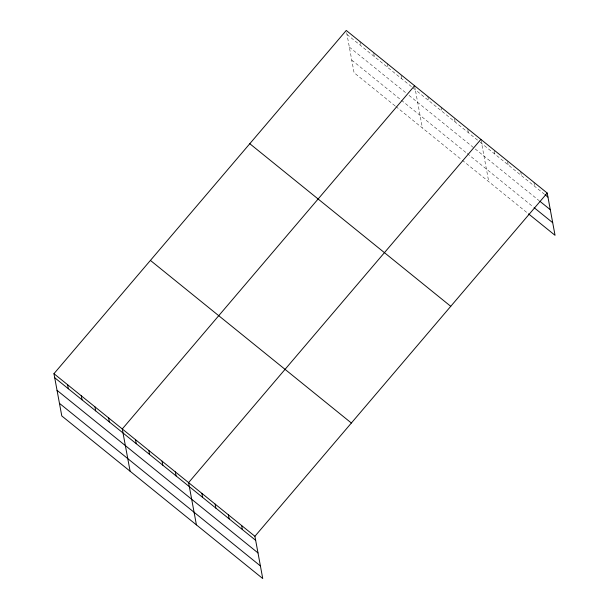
<?xml version="1.0" encoding="UTF-8"?>
<svg xmlns="http://www.w3.org/2000/svg" width="609" height="609" viewBox="0 0 609 609"><rect width="100%" height="100%" fill="white"/><g stroke="black" fill="none" stroke-linecap="round" stroke-linejoin="round"><path stroke-width="0.46" stroke-dasharray="3.04 2.28" d="M347.008 34.492L479.435 141.646M480.174 142.24L544.279 194.111M349.345 47.106L406.157 93.078M409.035 95.407L539.247 200.764M351.751 60.101L400.661 99.678M401.377 100.257L466.502 152.95M467.232 153.544L533.553 207.205M395.089 105.89L354.088 72.715L346.407 31.257M395.804 106.468L461.47 159.604M462.208 160.197L527.782 213.264M533.948 182.319L534.694 186.362M520.687 171.593L521.433 175.628M507.571 161.667L508.172 164.902M494.31 150.933L494.911 154.168M481.049 140.199L488.73 181.665M467.781 129.473L468.382 132.701M454.52 118.74L455.121 121.967M441.106 107.199L441.86 111.241M427.845 96.466L428.591 100.508M414.584 85.732L422.418 128.004M401.065 75.486L401.666 78.721M387.248 63.618L388.002 67.66M373.736 53.371L374.337 56.607M359.919 41.503L360.673 45.546"/><path stroke-width="0.91" d="M53.957 373.682L254.912 536.285L262.745 578.55L61.791 415.947L53.957 373.682L346.255 30.45L547.209 193.053L555.043 235.318L528.521 213.858M414.584 85.732L122.28 428.964L130.113 471.229M480.897 139.392L188.592 482.625L196.425 524.889M254.912 536.285L547.209 193.053M545.017 194.713L547.963 197.095M539.985 201.358L550.3 209.709M534.283 207.798L552.706 222.704M249.797 143.716L450.751 306.319M150.415 260.416L351.37 423.019M54.703 377.717L255.658 540.32M57.04 390.331L257.995 552.934M59.454 403.333L260.408 565.936M241.644 525.552L242.397 529.594M228.383 514.818L229.129 518.86M215.122 504.085L215.868 508.127M201.861 493.359L202.607 497.393M175.331 471.891L176.077 475.934M162.07 461.158L162.816 465.2M148.802 450.424L149.555 454.466M135.541 439.698L136.294 443.733M108.615 417.903L109.361 421.946M94.951 406.85L95.697 410.892M81.286 395.789L82.032 399.831M67.622 384.736L68.368 388.778"/></g></svg>
